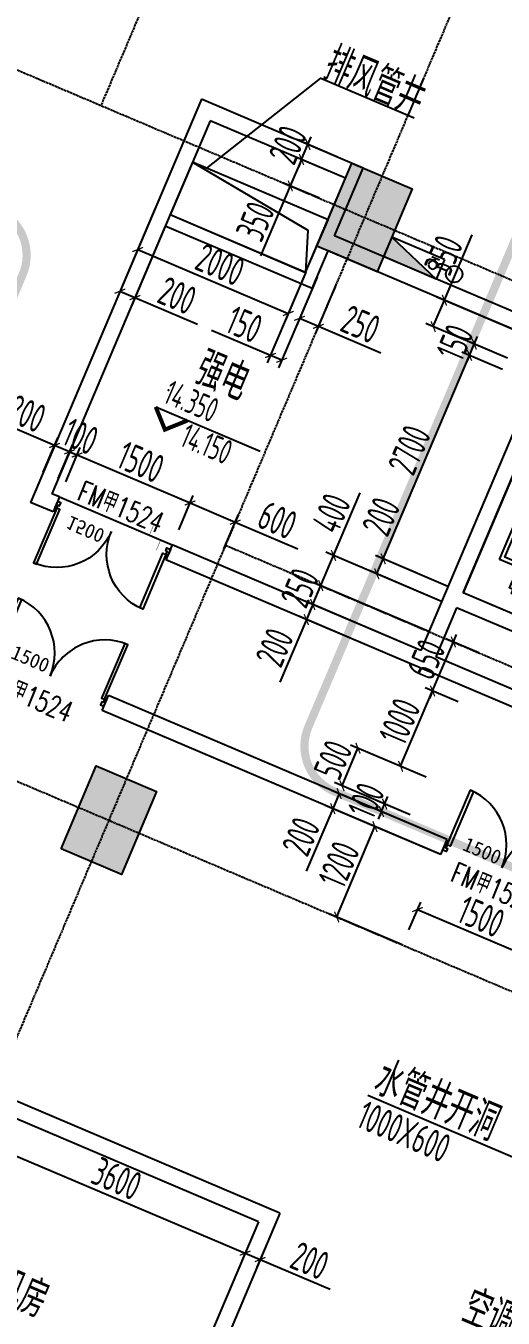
# Model space of a CAD drawing. Extents: x -3523 to 12007717, y -6694179 to 21431.
# Drawn here: x 11970196 to 11976031, y -6443241 to -6427453 of the extents above; entities that cross this region are included whole.
import ezdxf
from ezdxf.enums import TextEntityAlignment as Align
from ezdxf.xclip import XClip

# ---------------------------------------------------------------- set-up
doc = ezdxf.new("R2010")
doc.units = 0
doc.header["$LTSCALE"] = 10
doc.header["$MEASUREMENT"] = 0
doc.header["$XCLIPFRAME"] = 0
for name, pattern in [('A3-RG-axis-100$0$CENTER', [2, 1.25, -0.25, 0.25, -0.25]), ('A3-SYMB-4F-100$0$$AUDIT_BAD_LTYPE2', [0]), ('DASHED2', [0.375, 0.25, -0.125])]:
    doc.linetypes.add(name, pattern=pattern)
for name, color, linetype in [('A-CLOD', 200, 'Continuous'), ('A3-RB-4F-100$0$A-DIMS-100', 1, 'Continuous'), ('A3-RG-axis-100$0$A-GRID', 1, 'A3-RG-axis-100$0$CENTER'), ('A3-RI-4F$0$$0$A-DOOR', 32, 'Continuous'), ('A3-RI-4F$0$A-DOOR', 32, 'Continuous'), ('A3-RI-4F$0$A-EVTR', 3, 'Continuous'), ('A3-RI-4F$0$A-WALL', 7, 'Continuous'), ('A3-RM-4F$0$$AUDIT_BAD_LAYER1', 7, 'Continuous'), ('A3-RM-4F$0$0P-FE-FH-P', 41, 'A3-RM-4F$0$YJdef_FE-FH_LINE_F'), ('A3-RM-4F$0$0P-FE-FH-V', 141, 'Continuous'), ('A3-RM-4F$0$0P-FE-HY', 141, 'Continuous'), ('A3-RM-4F$0$A-EQPM', 55, 'Continuous'), ('A3-RS-1F$0$A-HATH-GRAY', 8, 'Continuous'), ('A3-RS-1F$0$A-WALL', 7, 'Continuous'), ('A3-SYMB-4F-100$0$$AUDIT_BAD_LAYER1', 7, 'Continuous'), ('A3-SYMB-4F-100$0$A-SYMB', 4, 'Continuous'), ('A3-SYMB-4F-100$0$A-SYMB-AREA', 4, 'Continuous'), ('A3-SYMB-4F-100$0$A-SYMB-DOOR', 3, 'Continuous'), ('A3-SYMB-4F-100$0$A-SYMB-DOOR1', 3, 'Continuous'), ('A3-SYMB-4F-100$0$A-SYMB-DOOR2', 3, 'Continuous'), ('A3-SYMB-4F-100$0$A-SYMB-DOOR3', 3, 'Continuous'), ('A3-SYMB-4F-100$0$A-SYMB-NAME', 4, 'Continuous'), ('A3-SYMB-4F-100$0$A-SYMB-NAME-E', 4, 'Continuous')]:
    doc.layers.add(name, color=color, linetype=linetype)
doc.styles.add('A3-RB-4F-100$0$XD2008', font='xd-hzs.shx', dxfattribs={"width": 0.7, "bigfont": 'xd-hztxt.shx'})
doc.styles.add('A3-RI-4F$0$Standard', font='')
doc.styles.add('A3-RM-4F$0$hz1', font='hzs.shx', dxfattribs={"width": 0.75, "bigfont": 'hztxt.shx'})
doc.styles.add('A3-SYMB-4F-100$0$ECADI', font='hzs.shx', dxfattribs={"width": 0.7, "bigfont": 'hztxt.shx'})
doc.styles.add('A3-SYMB-4F-100$0$ECADI-TXT', font='simplex.shx', dxfattribs={"bigfont": 'hztxt.shx'})
doc.styles.add('A3-SYMB-4F-100$0$XD2008', font='hzs.shx', dxfattribs={"width": 0.7, "bigfont": 'hztxt.shx'})
doc.styles.get('A3-RI-4F$0$Standard').set_extended_font_data('SimSun')
doc.linetypes.add('A3-RM-4F$0$YJdef_FE-FH_LINE_F', pattern='A,4,-0.2,["F",A3-RM-4F$0$hz1,S=0.2,R=0,X=-0.1,Y=-0.1],-0.1', length=4.3)
doc.dimstyles.new('A3-RB-4F-100$0$XD100$0', dxfattribs={"dimscale": 100, "dimtxt": 3.5, "dimasz": 1, "dimexe": 1, "dimexo": 2, "dimgap": 0.5, "dimtad": 1, "dimdec": 0, "dimdsep": 46, "dimtxsty": 'A3-RB-4F-100$0$XD2008', "dimblk1": 'A3-RB-4F-100$0$_ARCHTICK', "dimblk2": 'A3-RB-4F-100$0$_ARCHTICK', "dimsah": 1, "dimcen": 2.5, "dimclrt": 4, "dimaunit": 1, "dimadec": 0, "dimazin": 0, "dimtfac": 1, "dimtdec": 0, "dimtix": 1, "dimtmove": 0, "dimatfit": 3, "dimfxl": 0, "dimtolj": 1, "dimtzin": 0, "dimarcsym": 0})

# ---------------------------------------------------------------- blocks, each defined once
blk = doc.blocks.new('A3-RI-4F$0$kt1')
at = {"layer": 'A3-RI-4F$0$A-EVTR', "color": 3}
for p, q in [((1273, 3608), (1338, 3645)), ((1338, 3645), (1522, 3318)), ((1382, 3670), (1469, 3718)), ((2531, 1620), (1382, 3670)), ((-806, 2357), (1310, 3543)), ((1273, 3608), (1310, 3543)), ((1391, 3245), (1522, 3318)), ((270, 438), (-806, 2357)), ((2173, 1849), (2304, 1922)), ((2304, 1922), (2488, 1595)), ((2386, 1624), (270, 438)), ((2386, 1624), (2422, 1559)), ((2488, 1595), (2422, 1559)), ((2618, 1669), (2531, 1620))]:
    blk.add_line(p, q, dxfattribs=at)
for points in [[(-1408, 2306), (1384, 3871), (2704, 1516), (-87, -49)], [(1869, 2596), (1913, 2620), (1522, 3318), (1478, 3294)], [(2000, 2669), (2044, 2694), (1653, 3391), (1609, 3367)], [(2000, 2669), (2044, 2694), (2435, 1996), (2391, 1971)], [(1869, 2596), (1913, 2620), (2304, 1922), (2261, 1898)], [(-29, 614), (-5, 571), (-92, 522), (-116, 565), (-160, 541), (-942, 1937), (-899, 1961), (-923, 2005), (-836, 2053), (-812, 2010), (-768, 2034), (15, 639)]]:
    blk.add_lwpolyline(points, close=True, dxfattribs=at)
blk.add_lwpolyline([(2173, 1849), (2296, 1631), (289, 506), (-737, 2338), (1269, 3463), (1391, 3245)], dxfattribs=at)
blk = doc.blocks.new('A3-RI-4F$0$J-双扇门-1500')
for points in [[(25, 80), (25, 805), (65, 805), (65, 80)], [(1475, 80), (1475, 805), (1435, 805), (1435, 80)], [(0, 80), (25, 80), (25, 40), (45, 40), (45, 0), (0, 0)], [(1500, 80), (1475, 80), (1475, 40), (1455, 40), (1455, 0), (1500, 0)]]:
    blk.add_lwpolyline(points, close=True)
for centre, start, end in [((25, 80), 0, 90), ((1475, 80), 90, 180)]:
    blk.add_arc(centre, 725, start, end)
at = {"layer": 'Defpoints', "style": 'A3-RI-4F$0$Standard'}
blk.add_text('1500', height=175, rotation=360, dxfattribs=at).set_placement((210, 94))
blk = doc.blocks.new('A3-RI-4F$0$$0$J-双扇门-1500')
for points in [[(25, 80), (25, 805), (65, 805), (65, 80)], [(1475, 80), (1475, 805), (1435, 805), (1435, 80)], [(0, 80), (25, 80), (25, 40), (45, 40), (45, 0), (0, 0)], [(1500, 80), (1475, 80), (1475, 40), (1455, 40), (1455, 0), (1500, 0)]]:
    blk.add_lwpolyline(points, close=True)
for centre, start, end in [((25, 80), 0, 90), ((1475, 80), 90, 180)]:
    blk.add_arc(centre, 725, start, end)
at = {"layer": 'Defpoints', "style": 'A3-RI-4F$0$Standard'}
blk.add_text('1500', height=175, rotation=360, dxfattribs=at).set_placement((210, 94))
blk = doc.blocks.new('A3-RI-4F')
at = {"layer": 'A3-RI-4F$0$A-DOOR'}
blk.add_line((11970606, -6433208), (11971986, -6433794), dxfattribs=at)
at = {"layer": 'A3-RI-4F$0$A-DOOR', "const_width": 5}
blk.add_lwpolyline([(11971791, -6433859), (11971844, -6433733), (11971706, -6433675), (11971760, -6433546)], dxfattribs=at)
at = {"layer": 'A3-RI-4F$0$A-WALL'}
for p, q in [((11972342, -6428350), (11970251, -6433275)), ((11974321, -6429190), (11972342, -6428350)), ((11972448, -6428612), (11971959, -6429763)), ((11974105, -6429316), (11972448, -6428612)), ((11973969, -6430018), (11974321, -6429190)), ((11973616, -6430466), (11974105, -6429316)), ((11971901, -6429901), (11970514, -6433169)), ((11973696, -6430663), (11971901, -6429901)), ((11973616, -6430466), (11971959, -6429763)), ((11977559, -6431542), (11973969, -6430018)), ((11973696, -6430663), (11973891, -6430203)), ((11976607, -6431355), (11973891, -6430203)), ((11976607, -6431355), (11975024, -6435083)), ((11976791, -6431433), (11975540, -6434379)), ((11970606, -6433208), (11970514, -6433169)), ((11970606, -6433208), (11970528, -6433392)), ((11970528, -6433392), (11970251, -6433275)), ((11971986, -6433794), (11971908, -6433978)), ((11975024, -6435083), (11971986, -6433794)), ((11977616, -6436401), (11971908, -6433978)), ((11978026, -6435434), (11975540, -6434379)), ((11975462, -6434563), (11975208, -6435161)), ((11977948, -6435618), (11975462, -6434563)), ((11977694, -6436216), (11975208, -6435161)), ((11971127, -6435819), (11971205, -6435635)), ((11975347, -6437393), (11971205, -6435635)), ((11975269, -6437577), (11971127, -6435819)), ((11975269, -6437577), (11975347, -6437393)), ((11973302, -6441957), (11967779, -6439612)), ((11973039, -6442063), (11967700, -6439796)), ((11973039, -6442063), (11971261, -6446251)), ((11973302, -6441957), (11971446, -6446329))]:
    blk.add_line(p, q, dxfattribs=at)
at = {"layer": 'A3-RI-4F$0$$0$A-DOOR', "xscale": -1, "rotation": 156.9999976816667}
blk.add_blockref('A3-RI-4F$0$$0$J-双扇门-1500', (11970582, -6433263), dxfattribs=at)
at = {"layer": 'A3-RI-4F$0$A-DOOR', "rotation": 337.0000000043289}
for p in [(11969770, -6435178), (11975293, -6437522)]:
    blk.add_blockref('A3-RI-4F$0$J-双扇门-1500', p, dxfattribs=at)
at = {"layer": 'A3-RI-4F$0$A-EVTR', "color": 3, "rotation": 37.72285171997667}
blk.add_blockref('A3-RI-4F$0$kt1', (11978065, -6435342), dxfattribs=at)
blk = doc.blocks.new('A3-RG-axis-100')
at = {"layer": 'A3-RG-axis-100$0$A-GRID'}
for p, q in [((11987492, -6389843.2), (11971114.4, -6428426.5)), ((11907163.4, -6401280.8), (11992184.7, -6437370.3)), ((11906717.6, -6409782.5), (11989058.9, -6444734.3)), ((11979102.4, -6418565.4), (11947827.8, -6492243.7)), ((11972636.5, -6433798.2), (11990485, -6441374.5))]:
    blk.add_line(p, q, dxfattribs=at)
blk = doc.blocks.new('A3-SYMB-4F-100$0$ECADI-TAG-ROOM')
at = {"layer": 'A3-SYMB-4F-100$0$A-SYMB-AREA', "style": 'A3-SYMB-4F-100$0$ECADI', "width": 0.7}
blk.add_attdef('340M2', text='', height=2.5, dxfattribs=at).set_placement((7.17, -1.75), align=Align.MIDDLE_LEFT)
at = {"layer": 'A3-SYMB-4F-100$0$A-SYMB-NAME', "style": 'A3-SYMB-4F-100$0$ECADI', "width": 0.7}
blk.add_attdef('CHINESENAME', (-5.13, 0.09), '', height=4.5, dxfattribs=at)
at = {"layer": 'A3-SYMB-4F-100$0$A-SYMB-NAME-E', "style": 'A3-SYMB-4F-100$0$ECADI', "width": 0.7}
for tag, p in [('ENGLISHHIGH', (-5.13, 8.04)), ('ENGLISHLOW', (-5.13, 4.84))]:
    blk.add_attdef(tag, p, '', height=2.5, dxfattribs=at)
blk = doc.blocks.new('A3-SYMB-4F-100$0$ECADI-TAG-DOOR')
at = {"layer": 'A3-SYMB-4F-100$0$A-SYMB-DOOR', "style": 'A3-SYMB-4F-100$0$ECADI-TXT', "width": 0.7}
for tag, p in [('门窗主编号1', (-6.41, 7.26)), ('门窗主编号2', (2.08, 7.26))]:
    blk.add_attdef(tag, p, '', height=2.5, dxfattribs=at)
at = {"layer": 'A3-SYMB-4F-100$0$A-SYMB-DOOR', "style": 'A3-SYMB-4F-100$0$ECADI-TXT', "width": 0.7, "flags": 1}
for tag, p in [('洞口尺寸(宽X高)', (-6.42, 1.62)), ('备注', (-6.39, -1.21))]:
    blk.add_attdef(tag, p, '', height=2.5, dxfattribs=at)
at = {"layer": 'A3-SYMB-4F-100$0$A-SYMB-DOOR1', "style": 'A3-SYMB-4F-100$0$ECADI-TXT', "width": 0.7}
blk.add_attdef('门窗辅编号1', (-6.41, 4.41), '', height=2.5, dxfattribs=at)
at = {"layer": 'A3-SYMB-4F-100$0$A-SYMB-DOOR2', "style": 'A3-SYMB-4F-100$0$ECADI-TXT', "width": 0.7}
blk.add_attdef('门窗辅编号2', (-2.86, 4.41), '', height=2.5, dxfattribs=at)
at = {"layer": 'A3-SYMB-4F-100$0$A-SYMB-DOOR3', "style": 'A3-SYMB-4F-100$0$ECADI-TXT', "width": 0.7}
blk.add_attdef('门窗辅编号3', (2.32, 4.41), '', height=2.5, dxfattribs=at)
blk = doc.blocks.new('A3-SYMB-4F-100$0$ECADI-TAG-HGHT（国标）')
at = {"color": 1, "const_width": 0.5}
blk.add_lwpolyline([(-2.12, 2.12), (0, 0), (2.12, 2.12)], dxfattribs=at)
at = {"color": 1}
blk.add_point((-1.48, 4.6), dxfattribs=at)
at = {"layer": 'A3-SYMB-4F-100$0$$AUDIT_BAD_LAYER1', "color": 1, "linetype": 'A3-SYMB-4F-100$0$$AUDIT_BAD_LTYPE2'}
blk.add_line((-2.12, 2.12), (11.77, 2.12), dxfattribs=at)
at = {"style": 'A3-SYMB-4F-100$0$XD2008', "width": 0.7}
blk.add_attdef('FL', text='', height=3, dxfattribs=at).set_placement((-2.69, 2.97), align=Align.RIGHT)
for tag, p in [('F.F.L.', (2.28, 2.97)), ('T.O.S.', (2.28, -1.1))]:
    blk.add_attdef(tag, p, '', height=3, dxfattribs=at)
blk = doc.blocks.new('A3-SYMB-4F-100')
at = {"layer": 'A3-SYMB-4F-100$0$A-SYMB'}
for points in [[(11972407, -6429193), (11973801, -6428094), (11974941, -6428577)], [(11974376, -6440518), (11976280, -6441327), (11977658, -6440991)]]:
    blk.add_lwpolyline(points, dxfattribs=at)
ref = blk.add_blockref('A3-SYMB-4F-100$0$ECADI-TAG-ROOM', (11974529, -6428360), dxfattribs=dict(at, xscale=99.99999999989049, yscale=100.0000000001164, rotation=337))
ref.add_attrib('CHINESENAME', '排风管井', (11973801, -6428094), dxfattribs={"height": 450, "rotation": 337, "style": 'A3-SYMB-4F-100$0$ECADI', "width": 0.7})
ref = blk.add_blockref('A3-SYMB-4F-100$0$ECADI-TAG-ROOM', (11972696, -6432017), dxfattribs=dict(at, xscale=99.99999999989046, yscale=100.0000000001164, rotation=337))
ref.add_attrib('CHINESENAME', '强电 ', (11972228, -6431808), dxfattribs={"height": 450, "rotation": 337, "style": 'A3-SYMB-4F-100$0$ECADI', "width": 0.7})
ref = blk.add_blockref('A3-SYMB-4F-100$0$ECADI-TAG-HGHT（国标）', (11971896, -6432386), dxfattribs=dict(at, xscale=100, yscale=100, rotation=337))
ref.add_attrib('F.F.L.', '14.350', (11971861, -6432049), dxfattribs={"layer": '0', "height": 300, "rotation": 337, "style": 'A3-SYMB-4F-100$0$XD2008', "width": 0.7})
ref.add_attrib('T.O.S.', '14.150', (11972063, -6432577), dxfattribs={"layer": '0', "height": 300, "rotation": 337, "style": 'A3-SYMB-4F-100$0$XD2008', "width": 0.7})
ref = blk.add_blockref('A3-SYMB-4F-100$0$ECADI-TAG-ROOM', (11974883, -6440690), dxfattribs=dict(at, xscale=99.99999999989046, yscale=100.0000000001165, rotation=337))
ref.add_attrib('CHINESENAME', '水管井开洞', (11974415, -6440481), dxfattribs={"height": 450, "rotation": 337, "style": 'A3-SYMB-4F-100$0$ECADI', "width": 0.7})
ref = blk.add_blockref('A3-SYMB-4F-100$0$ECADI-TAG-ROOM', (11974685, -6441104), dxfattribs=dict(at, xscale=99.99999999989046, yscale=100.0000000001165, rotation=337))
ref.add_attrib('CHINESENAME', '1000X600', (11974217, -6440896), dxfattribs={"height": 350, "rotation": 337, "style": 'A3-SYMB-4F-100$0$ECADI', "width": 0.7})
ref = blk.add_blockref('A3-SYMB-4F-100$0$ECADI-TAG-ROOM', (11969659, -6442979), dxfattribs=dict(at, xscale=99.99999999989046, yscale=100.0000000001164, rotation=337))
ref.add_attrib('CHINESENAME', '电话机房', (11969191, -6442771), dxfattribs={"height": 450, "rotation": 337, "style": 'A3-SYMB-4F-100$0$ECADI', "width": 0.7})
ref = blk.add_blockref('A3-SYMB-4F-100$0$ECADI-TAG-ROOM', (11975959, -6443484), dxfattribs=dict(at, xscale=99.99999999989046, yscale=100.0000000001164, rotation=337))
ref.add_attrib('CHINESENAME', '空调机房', (11975490, -6443276), dxfattribs={"height": 450, "rotation": 337, "style": 'A3-SYMB-4F-100$0$ECADI', "width": 0.7})
at = {"layer": 'A3-SYMB-4F-100$0$A-SYMB-DOOR'}
ref = blk.add_blockref('A3-SYMB-4F-100$0$ECADI-TAG-DOOR', (11971749, -6434414), dxfattribs=dict(at, xscale=99.99999999997296, yscale=100, zscale=100, rotation=337.5444874613591))
ref.add_attrib('门窗主编号1', 'FM甲1524', dxfattribs={"height": 250, "rotation": 337.5445, "style": 'A3-SYMB-4F-100$0$ECADI-TXT', "width": 0.7}).set_placement((11971815, -6433653), align=Align.RIGHT)
ref = blk.add_blockref('A3-SYMB-4F-100$0$ECADI-TAG-DOOR', (11970637, -6436728), dxfattribs=dict(at, xscale=99.99999999997296, yscale=100, zscale=100, rotation=337.5444874613591))
ref.add_attrib('门窗主编号1', 'FM甲1524', dxfattribs={"height": 250, "rotation": 337.5445, "style": 'A3-SYMB-4F-100$0$ECADI-TXT', "width": 0.7}).set_placement((11970702, -6435967), align=Align.RIGHT)
ref = blk.add_blockref('A3-SYMB-4F-100$0$ECADI-TAG-DOOR', (11976312, -6439073), dxfattribs=dict(at, xscale=99.99999999997296, yscale=100, zscale=100, rotation=337.5444874613591))
ref.add_attrib('门窗主编号1', 'FM甲1524', dxfattribs={"height": 250, "rotation": 337.5445, "style": 'A3-SYMB-4F-100$0$ECADI-TXT', "width": 0.7}).set_placement((11976377, -6438312), align=Align.RIGHT)
blk = doc.blocks.new('*U3226')
at = {"layer": 'A3-RM-4F$0$$AUDIT_BAD_LAYER1', "extrusion": (0, 0, -1)}
blk.add_hatch(color=256, dxfattribs=at).paths.add_polyline_path([(-260, 700), (0, 0), (0, 700)])
for p, q in [((260, 700), (0, 700)), ((0, 0), (0, 700)), ((260, 700), (0, 0)), ((260, 0), (260, 700)), ((260, 0), (0, 0)), ((231, 106, 0), (191, 106, 0)), ((231, 156, 0), (231, 56, 0))]:
    blk.add_line(p, q, dxfattribs=at)
blk.add_circle((-141, 106, 0), 50, dxfattribs=at)
blk = doc.blocks.new('A3-RM-4F')
at = {"layer": 'A3-RM-4F$0$0P-FE-FH-P'}
blk.add_line((11975340, -6430447, 0), (11975215, -6430395, 0), dxfattribs=at)
at = {"layer": 'A3-RM-4F$0$0P-FE-FH-V'}
blk.add_circle((11975432, -6430487, 0), 100, dxfattribs=at)
at = {"layer": 'A3-RM-4F$0$A-EQPM'}
blk.add_lwpolyline([(11972233, -6429118), (11971961, -6429760), (11973616, -6430466), (11973890, -6429822)], close=True, dxfattribs=at)
blk.add_lwpolyline([(11972233, -6429118), (11973642, -6429949), (11973616, -6430466)], dxfattribs=at)
at = {"layer": 'A3-RM-4F$0$0P-FE-HY', "rotation": 67.00000000138927}
blk.add_blockref('*U3226', (11975212, -6430546), dxfattribs=at)
blk = doc.blocks.new('A3-RB-4F-100$0$_ARCHTICK')
at = {"color": 0, "linetype": 'ByBlock', "const_width": 0.15}
blk.add_lwpolyline([(-0.5, -0.5), (0.5, 0.5)], dxfattribs=at)
blk = doc.blocks.new('*D2939')
at = {"layer": 'A3-RB-4F-100$0$A-DIMS-100', "color": 0, "lineweight": -2}
for p, q in [((11973566, -6429087), (11973429, -6429409)), ((11973921, -6429237), (11973474, -6429048)), ((11973429, -6429409), (11973065, -6430265)), ((11973784, -6429560), (11973337, -6429370))]:
    blk.add_line(p, q, dxfattribs=at)
at = {"layer": 'Defpoints', "color": 0}
for p in [(11973566, -6429087), (11974105, -6429316), (11973968, -6429638)]:
    blk.add_point(p, dxfattribs=at)
at = {"layer": 'A3-RB-4F-100$0$A-DIMS-100', "color": 0, "lineweight": -2, "xscale": 100, "yscale": 100, "zscale": 100}
for p, rotation in [((11973566, -6429087), 66.99999999926023), ((11973429, -6429409), 246.9999999992602)]:
    blk.add_blockref('A3-RB-4F-100$0$_ARCHTICK', p, dxfattribs=dict(at, rotation=rotation))
at = {"layer": 'A3-RB-4F-100$0$A-DIMS-100', "color": 4, "insert": (11973001, -6429841), "char_height": 350, "attachment_point": 5, "rotation": 67, "style": 'A3-RB-4F-100$0$XD2008'}
blk.add_mtext('\\A1;350', dxfattribs=at)
blk = doc.blocks.new('*D2940')
at = {"layer": 'A3-RB-4F-100$0$A-DIMS-100', "color": 0, "lineweight": -2}
for p, q in [((11973644, -6428903), (11973683, -6428811)), ((11973999, -6429053), (11973552, -6428864)), ((11973566, -6429087), (11973644, -6428903)), ((11973921, -6429237), (11973474, -6429048)), ((11973566, -6429087), (11973527, -6429179))]:
    blk.add_line(p, q, dxfattribs=at)
at = {"layer": 'Defpoints', "color": 0}
for p in [(11973644, -6428903), (11974183, -6429131), (11974105, -6429316)]:
    blk.add_point(p, dxfattribs=at)
at = {"layer": 'A3-RB-4F-100$0$A-DIMS-100', "color": 0, "lineweight": -2, "xscale": 100, "yscale": 100, "zscale": 100}
for p, rotation in [((11973644, -6428903), 246.999999999392), ((11973566, -6429087), 66.99999999939202)]:
    blk.add_blockref('A3-RB-4F-100$0$_ARCHTICK', p, dxfattribs=dict(at, rotation=rotation))
at = {"layer": 'A3-RB-4F-100$0$A-DIMS-100', "color": 4, "insert": (11973398, -6428907), "char_height": 350, "attachment_point": 5, "rotation": 67, "style": 'A3-RB-4F-100$0$XD2008'}
blk.add_mtext('\\A1;200', dxfattribs=at)
blk = doc.blocks.new('*D2942')
at = {"layer": 'A3-RB-4F-100$0$A-DIMS-100', "color": 0, "lineweight": -2}
for p, q in [((11974564, -6433964), (11974888, -6433200)), ((11975356, -6434301), (11974472, -6433925)), ((11974486, -6434149), (11974564, -6433964)), ((11975278, -6434485), (11974393, -6434109))]:
    blk.add_line(p, q, dxfattribs=at)
at = {"layer": 'Defpoints', "color": 0}
for p in [(11974564, -6433964), (11975540, -6434379), (11975462, -6434563)]:
    blk.add_point(p, dxfattribs=at)
at = {"layer": 'A3-RB-4F-100$0$A-DIMS-100', "color": 0, "lineweight": -2, "xscale": 100, "yscale": 100, "zscale": 100}
for p, rotation in [((11974564, -6433964), 66.99962090775485), ((11974486, -6434149), 246.9996209077549)]:
    blk.add_blockref('A3-RB-4F-100$0$_ARCHTICK', p, dxfattribs=dict(at, rotation=rotation))
at = {"layer": 'A3-RB-4F-100$0$A-DIMS-100', "color": 4, "insert": (11974538, -6433448), "char_height": 350, "attachment_point": 5, "rotation": 66.9996, "style": 'A3-RB-4F-100$0$XD2008'}
blk.add_mtext('\\A1;200', dxfattribs=at)
blk = doc.blocks.new('*D2944')
at = {"layer": 'A3-RB-4F-100$0$A-DIMS-100', "color": 0, "lineweight": -2}
for p, q in [((11973957, -6433924), (11974281, -6433160)), ((11973801, -6434292), (11973957, -6433924)), ((11975278, -6434485), (11973865, -6433885)), ((11975122, -6434853), (11973708, -6434253))]:
    blk.add_line(p, q, dxfattribs=at)
at = {"layer": 'Defpoints', "color": 0}
for p in [(11973957, -6433924), (11975462, -6434563), (11975306, -6434931)]:
    blk.add_point(p, dxfattribs=at)
at = {"layer": 'A3-RB-4F-100$0$A-DIMS-100', "color": 0, "lineweight": -2, "xscale": 100, "yscale": 100, "zscale": 100}
for p, rotation in [((11973957, -6433924), 67.0000000000911), ((11973801, -6434292), 247.0000000000911)]:
    blk.add_blockref('A3-RB-4F-100$0$_ARCHTICK', p, dxfattribs=dict(at, rotation=rotation))
at = {"layer": 'A3-RB-4F-100$0$A-DIMS-100', "color": 4, "insert": (11973931, -6433408), "char_height": 350, "attachment_point": 5, "rotation": 67, "style": 'A3-RB-4F-100$0$XD2008'}
blk.add_mtext('\\A1;400', dxfattribs=at)
blk = doc.blocks.new('*D2945')
at = {"layer": 'A3-RB-4F-100$0$A-DIMS-100', "color": 0, "lineweight": -2}
for p, q in [((11973703, -6434522), (11973801, -6434292)), ((11975122, -6434853), (11973708, -6434253)), ((11973801, -6434292), (11973840, -6434200)), ((11975024, -6435083), (11973611, -6434483)), ((11973703, -6434522), (11973664, -6434614))]:
    blk.add_line(p, q, dxfattribs=at)
at = {"layer": 'Defpoints', "color": 0}
for p in [(11973801, -6434292), (11975306, -6434931), (11975208, -6435161)]:
    blk.add_point(p, dxfattribs=at)
at = {"layer": 'A3-RB-4F-100$0$A-DIMS-100', "color": 0, "lineweight": -2, "xscale": 100, "yscale": 100, "zscale": 100}
for p, rotation in [((11973801, -6434292), 247.0000000000989), ((11973703, -6434522), 67.00000000009896)]:
    blk.add_blockref('A3-RB-4F-100$0$_ARCHTICK', p, dxfattribs=dict(at, rotation=rotation))
at = {"layer": 'A3-RB-4F-100$0$A-DIMS-100', "color": 4, "insert": (11973545, -6434319), "char_height": 350, "attachment_point": 5, "rotation": 67, "style": 'A3-RB-4F-100$0$XD2008'}
blk.add_mtext('\\A1;250', dxfattribs=at)
blk = doc.blocks.new('*D2946')
at = {"layer": 'A3-RB-4F-100$0$A-DIMS-100', "color": 0, "lineweight": -2}
for p, q in [((11975024, -6435083), (11973611, -6434483)), ((11973703, -6434522), (11973625, -6434707)), ((11973625, -6434707), (11973300, -6435471)), ((11974946, -6435267), (11973533, -6434667))]:
    blk.add_line(p, q, dxfattribs=at)
at = {"layer": 'Defpoints', "color": 0}
for p in [(11973703, -6434522), (11975208, -6435161), (11975130, -6435346)]:
    blk.add_point(p, dxfattribs=at)
at = {"layer": 'A3-RB-4F-100$0$A-DIMS-100', "color": 0, "lineweight": -2, "xscale": 100, "yscale": 100, "zscale": 100}
for p, rotation in [((11973703, -6434522), 67.0000000002024), ((11973625, -6434707), 247.0000000002024)]:
    blk.add_blockref('A3-RB-4F-100$0$_ARCHTICK', p, dxfattribs=dict(at, rotation=rotation))
at = {"layer": 'A3-RB-4F-100$0$A-DIMS-100', "color": 4, "insert": (11973236, -6435047), "char_height": 350, "attachment_point": 5, "rotation": 67, "style": 'A3-RB-4F-100$0$XD2008'}
blk.add_mtext('\\A1;200', dxfattribs=at)
blk = doc.blocks.new('*D2947')
at = {"layer": 'A3-RB-4F-100$0$A-DIMS-100', "color": 0, "lineweight": -2}
for p, q in [((11971777, -6429681), (11971307, -6430787)), ((11971961, -6429760), (11971491, -6430865)), ((11971346, -6430695), (11971530, -6430773)), ((11971530, -6430773), (11972294, -6431098))]:
    blk.add_line(p, q, dxfattribs=at)
at = {"layer": 'Defpoints', "color": 0}
for p in [(11971855, -6429497), (11972039, -6429575), (11971530, -6430773)]:
    blk.add_point(p, dxfattribs=at)
at = {"layer": 'A3-RB-4F-100$0$A-DIMS-100', "color": 0, "lineweight": -2, "xscale": 100, "yscale": 100, "zscale": 100}
for p, rotation in [((11971346, -6430695), 156.9999976349195), ((11971530, -6430773), 336.9999976349195)]:
    blk.add_blockref('A3-RB-4F-100$0$_ARCHTICK', p, dxfattribs=dict(at, rotation=rotation))
at = {"layer": 'A3-RB-4F-100$0$A-DIMS-100', "color": 4, "insert": (11972046, -6430748), "char_height": 350, "attachment_point": 5, "rotation": 337, "style": 'A3-RB-4F-100$0$XD2008'}
blk.add_mtext('\\A1;200', dxfattribs=at)
blk = doc.blocks.new('*D2948')
at = {"layer": 'A3-RB-4F-100$0$A-DIMS-100', "color": 0, "lineweight": -2}
for p, q in [((11972065, -6433610), (11972243, -6433190)), ((11972204, -6433282), (11972756, -6433517)), ((11972617, -6433844), (11972795, -6433425)), ((11972756, -6433517), (11973520, -6433841))]:
    blk.add_line(p, q, dxfattribs=at)
at = {"layer": 'Defpoints', "color": 0}
for p in [(11972756, -6433517), (11971986, -6433794), (11972539, -6434028)]:
    blk.add_point(p, dxfattribs=at)
at = {"layer": 'A3-RB-4F-100$0$A-DIMS-100', "color": 0, "lineweight": -2, "xscale": 100, "yscale": 100, "zscale": 100}
for p, rotation in [((11972204, -6433282), 156.9992045942584), ((11972756, -6433517), 336.9992045942583)]:
    blk.add_blockref('A3-RB-4F-100$0$_ARCHTICK', p, dxfattribs=dict(at, rotation=rotation))
at = {"layer": 'A3-RB-4F-100$0$A-DIMS-100', "color": 4, "insert": (11973272, -6433491), "char_height": 350, "attachment_point": 5, "rotation": 336.9992, "style": 'A3-RB-4F-100$0$XD2008'}
blk.add_mtext('\\A1;600', dxfattribs=at)
blk = doc.blocks.new('*D2949')
at = {"layer": 'A3-RB-4F-100$0$A-DIMS-100', "color": 0, "lineweight": -2}
for p, q in [((11970684, -6433024), (11970862, -6432604)), ((11970823, -6432696), (11972204, -6433282)), ((11972065, -6433610), (11972243, -6433190))]:
    blk.add_line(p, q, dxfattribs=at)
at = {"layer": 'Defpoints', "color": 0}
for p in [(11970606, -6433208), (11972204, -6433282), (11971986, -6433794)]:
    blk.add_point(p, dxfattribs=at)
at = {"layer": 'A3-RB-4F-100$0$A-DIMS-100', "color": 0, "lineweight": -2, "xscale": 100, "yscale": 100, "zscale": 100}
for p, rotation in [((11970823, -6432696), 156.9989905460466), ((11972204, -6433282), 336.9989905460466)]:
    blk.add_blockref('A3-RB-4F-100$0$_ARCHTICK', p, dxfattribs=dict(at, rotation=rotation))
at = {"layer": 'A3-RB-4F-100$0$A-DIMS-100', "color": 4, "insert": (11971601, -6432782), "char_height": 350, "attachment_point": 5, "rotation": 336.999, "style": 'A3-RB-4F-100$0$XD2008'}
blk.add_mtext('\\A1;1500', dxfattribs=at)
blk = doc.blocks.new('*D2950')
at = {"layer": 'A3-RB-4F-100$0$A-DIMS-100', "color": 0, "lineweight": -2}
for p, q in [((11970592, -6432985), (11970770, -6432565)), ((11970684, -6433024), (11970862, -6432604)), ((11970731, -6432657), (11970823, -6432696))]:
    blk.add_line(p, q, dxfattribs=at)
at = {"layer": 'Defpoints', "color": 0}
for p in [(11970823, -6432696), (11970514, -6433169), (11970606, -6433208)]:
    blk.add_point(p, dxfattribs=at)
at = {"layer": 'A3-RB-4F-100$0$A-DIMS-100', "color": 0, "lineweight": -2, "xscale": 100, "yscale": 100, "zscale": 100}
for p, rotation in [((11970731, -6432657), 156.9989905459336), ((11970823, -6432696), 336.9989905459336)]:
    blk.add_blockref('A3-RB-4F-100$0$_ARCHTICK', p, dxfattribs=dict(at, rotation=rotation))
at = {"layer": 'A3-RB-4F-100$0$A-DIMS-100', "color": 4, "insert": (11970865, -6432469), "char_height": 350, "attachment_point": 5, "rotation": 336.999, "style": 'A3-RB-4F-100$0$XD2008'}
blk.add_mtext('\\A1;100', dxfattribs=at)
blk = doc.blocks.new('*D2951')
at = {"layer": 'A3-RB-4F-100$0$A-DIMS-100', "color": 0, "lineweight": -2}
for p, q in [((11970547, -6432579), (11969783, -6432255)), ((11970408, -6432906), (11970586, -6432487)), ((11970731, -6432657), (11970547, -6432579)), ((11970592, -6432985), (11970770, -6432565))]:
    blk.add_line(p, q, dxfattribs=at)
at = {"layer": 'Defpoints', "color": 0}
for p in [(11970731, -6432657), (11970330, -6433091), (11970514, -6433169)]:
    blk.add_point(p, dxfattribs=at)
at = {"layer": 'A3-RB-4F-100$0$A-DIMS-100', "color": 0, "lineweight": -2, "xscale": 100, "yscale": 100, "zscale": 100}
for p, rotation in [((11970547, -6432579), 156.9989905460444), ((11970731, -6432657), 336.9989905460444)]:
    blk.add_blockref('A3-RB-4F-100$0$_ARCHTICK', p, dxfattribs=dict(at, rotation=rotation))
at = {"layer": 'A3-RB-4F-100$0$A-DIMS-100', "color": 4, "insert": (11970207, -6432190), "char_height": 350, "attachment_point": 5, "rotation": 336.999, "style": 'A3-RB-4F-100$0$XD2008'}
blk.add_mtext('\\A1;200', dxfattribs=at)
blk = doc.blocks.new('*D2952')
at = {"layer": 'A3-RB-4F-100$0$A-DIMS-100', "color": 0, "lineweight": -2}
for p, q in [((11974856, -6437184), (11974451, -6437013)), ((11974895, -6437092), (11974490, -6436920)), ((11974543, -6437052), (11974582, -6436960)), ((11974582, -6436960), (11974621, -6436868)), ((11974543, -6437052), (11974504, -6437144))]:
    blk.add_line(p, q, dxfattribs=at)
at = {"layer": 'Defpoints', "color": 0}
for p in [(11974582, -6436960), (11975079, -6437171), (11975040, -6437263)]:
    blk.add_point(p, dxfattribs=at)
at = {"layer": 'A3-RB-4F-100$0$A-DIMS-100', "color": 0, "lineweight": -2, "xscale": 100, "yscale": 100, "zscale": 100}
for p, rotation in [((11974543, -6437052), 66.99999999990544), ((11974582, -6436960), 246.9999999999054)]:
    blk.add_blockref('A3-RB-4F-100$0$_ARCHTICK', p, dxfattribs=dict(at, rotation=rotation))
at = {"layer": 'A3-RB-4F-100$0$A-DIMS-100', "color": 4, "insert": (11974355, -6436918), "char_height": 350, "attachment_point": 5, "rotation": 67, "style": 'A3-RB-4F-100$0$XD2008'}
blk.add_mtext('\\A1;100', dxfattribs=at)
blk = doc.blocks.new('*D2953')
at = {"layer": 'A3-RB-4F-100$0$A-DIMS-100', "color": 0, "lineweight": -2}
for p, q in [((11974777, -6436499), (11975168, -6435579)), ((11975481, -6435712), (11975076, -6435540)), ((11975090, -6436632), (11974685, -6436460))]:
    blk.add_line(p, q, dxfattribs=at)
at = {"layer": 'Defpoints', "color": 0}
for p in [(11975168, -6435579), (11975665, -6435790), (11975274, -6436710)]:
    blk.add_point(p, dxfattribs=at)
at = {"layer": 'A3-RB-4F-100$0$A-DIMS-100', "color": 0, "lineweight": -2, "xscale": 100, "yscale": 100, "zscale": 100}
for p, rotation in [((11975168, -6435579), 66.9999999999054), ((11974777, -6436499), 246.9999999999054)]:
    blk.add_blockref('A3-RB-4F-100$0$_ARCHTICK', p, dxfattribs=dict(at, rotation=rotation))
at = {"layer": 'A3-RB-4F-100$0$A-DIMS-100', "color": 4, "insert": (11974765, -6435951), "char_height": 350, "attachment_point": 5, "rotation": 67, "style": 'A3-RB-4F-100$0$XD2008'}
blk.add_mtext('\\A1;1000', dxfattribs=at)
blk = doc.blocks.new('*D2954')
at = {"layer": 'A3-RB-4F-100$0$A-DIMS-100', "color": 0, "lineweight": -2}
for p, q in [((11975735, -6435113), (11975330, -6434941)), ((11975422, -6434980), (11975461, -6434888)), ((11975168, -6435579), (11975422, -6434980)), ((11975481, -6435712), (11975076, -6435540)), ((11975168, -6435579), (11975129, -6435671))]:
    blk.add_line(p, q, dxfattribs=at)
at = {"layer": 'Defpoints', "color": 0}
for p in [(11975422, -6434980), (11975919, -6435191), (11975665, -6435790)]:
    blk.add_point(p, dxfattribs=at)
at = {"layer": 'A3-RB-4F-100$0$A-DIMS-100', "color": 0, "lineweight": -2, "xscale": 100, "yscale": 100, "zscale": 100}
for p, rotation in [((11975422, -6434980), 246.9999999999054), ((11975168, -6435579), 66.99999999990544)]:
    blk.add_blockref('A3-RB-4F-100$0$_ARCHTICK', p, dxfattribs=dict(at, rotation=rotation))
at = {"layer": 'A3-RB-4F-100$0$A-DIMS-100', "color": 4, "insert": (11975088, -6435192), "char_height": 350, "attachment_point": 5, "rotation": 67, "style": 'A3-RB-4F-100$0$XD2008'}
blk.add_mtext('\\A1;650', dxfattribs=at)
blk = doc.blocks.new('*D2955')
at = {"layer": 'A3-RB-4F-100$0$A-DIMS-100', "color": 0, "lineweight": -2}
for p, q in [((11975335, -6437388), (11973934, -6436793)), ((11974026, -6436832), (11973948, -6437017)), ((11973948, -6437017), (11973624, -6437781)), ((11975257, -6437572), (11973856, -6436978))]:
    blk.add_line(p, q, dxfattribs=at)
at = {"layer": 'Defpoints', "color": 0}
for p in [(11974026, -6436832), (11975519, -6437466), (11975441, -6437650)]:
    blk.add_point(p, dxfattribs=at)
at = {"layer": 'A3-RB-4F-100$0$A-DIMS-100', "color": 0, "lineweight": -2, "xscale": 100, "yscale": 100, "zscale": 100}
for p, rotation in [((11974026, -6436832), 67.00000000004927), ((11973948, -6437017), 247.0000000000493)]:
    blk.add_blockref('A3-RB-4F-100$0$_ARCHTICK', p, dxfattribs=dict(at, rotation=rotation))
at = {"layer": 'A3-RB-4F-100$0$A-DIMS-100', "color": 4, "insert": (11973559, -6437357), "char_height": 350, "attachment_point": 5, "rotation": 67, "style": 'A3-RB-4F-100$0$XD2008'}
blk.add_mtext('\\A1;200', dxfattribs=at)
blk = doc.blocks.new('*D2956')
at = {"layer": 'A3-RB-4F-100$0$A-DIMS-100', "color": 0, "lineweight": -2}
for p, q in [((11973996, -6438340), (11974464, -6437236)), ((11975257, -6437572), (11974372, -6437197)), ((11974788, -6438677), (11973904, -6438301))]:
    blk.add_line(p, q, dxfattribs=at)
at = {"layer": 'Defpoints', "color": 0}
for p in [(11974464, -6437236), (11975441, -6437650), (11974972, -6438755)]:
    blk.add_point(p, dxfattribs=at)
at = {"layer": 'A3-RB-4F-100$0$A-DIMS-100', "color": 0, "lineweight": -2, "xscale": 100, "yscale": 100, "zscale": 100}
for p, rotation in [((11974464, -6437236), 67.00000000007759), ((11973996, -6438340), 247.0000000000776)]:
    blk.add_blockref('A3-RB-4F-100$0$_ARCHTICK', p, dxfattribs=dict(at, rotation=rotation))
at = {"layer": 'A3-RB-4F-100$0$A-DIMS-100', "color": 4, "insert": (11974023, -6437700), "char_height": 350, "attachment_point": 5, "rotation": 67, "style": 'A3-RB-4F-100$0$XD2008'}
blk.add_mtext('\\A1;1200', dxfattribs=at)
blk = doc.blocks.new('*D3021')
at = {"layer": 'A3-RB-4F-100$0$A-DIMS-100', "color": 0, "lineweight": -2}
for p, q in [((11971777, -6429681), (11971524, -6430278)), ((11971563, -6430186), (11973404, -6430967)), ((11973618, -6430463), (11973365, -6431059))]:
    blk.add_line(p, q, dxfattribs=at)
at = {"layer": 'Defpoints', "color": 0}
for p in [(11971855, -6429497), (11973696, -6430279), (11973404, -6430967)]:
    blk.add_point(p, dxfattribs=at)
at = {"layer": 'A3-RB-4F-100$0$A-DIMS-100', "color": 0, "lineweight": -2, "xscale": 100, "yscale": 100, "zscale": 100}
for p, rotation in [((11971563, -6430186), 157.0000291037461), ((11973404, -6430967), 337.000029103746)]:
    blk.add_blockref('A3-RB-4F-100$0$_ARCHTICK', p, dxfattribs=dict(at, rotation=rotation))
at = {"layer": 'A3-RB-4F-100$0$A-DIMS-100', "color": 4, "insert": (11972571, -6430369), "char_height": 350, "attachment_point": 5, "rotation": 337, "style": 'A3-RB-4F-100$0$XD2008'}
blk.add_mtext('\\A1;2000', dxfattribs=at)
blk = doc.blocks.new('*D3022')
at = {"layer": 'A3-RB-4F-100$0$A-DIMS-100', "color": 0, "lineweight": -2}
for p, q in [((11973618, -6430463), (11973147, -6431572)), ((11973756, -6430522), (11973285, -6431630)), ((11973186, -6431480), (11972465, -6431174)), ((11973324, -6431538), (11973186, -6431480))]:
    blk.add_line(p, q, dxfattribs=at)
at = {"layer": 'Defpoints', "color": 0}
for p in [(11973696, -6430279), (11973834, -6430337), (11973324, -6431538)]:
    blk.add_point(p, dxfattribs=at)
at = {"layer": 'A3-RB-4F-100$0$A-DIMS-100', "color": 0, "lineweight": -2, "xscale": 100, "yscale": 100, "zscale": 100}
for p, rotation in [((11973186, -6431480), 156.9998405746588), ((11973324, -6431538), 336.9998405746588)]:
    blk.add_blockref('A3-RB-4F-100$0$_ARCHTICK', p, dxfattribs=dict(at, rotation=rotation))
at = {"layer": 'A3-RB-4F-100$0$A-DIMS-100', "color": 4, "insert": (11972867, -6431100), "char_height": 350, "attachment_point": 5, "rotation": 336.9998, "style": 'A3-RB-4F-100$0$XD2008'}
blk.add_mtext('\\A1;150', dxfattribs=at)
blk = doc.blocks.new('*D3023')
at = {"layer": 'A3-RB-4F-100$0$A-DIMS-100', "color": 0, "lineweight": -2}
for p, q in [((11973756, -6430522), (11973503, -6431118)), ((11973986, -6430619), (11973733, -6431216)), ((11973542, -6431026), (11973772, -6431124)), ((11973772, -6431124), (11974536, -6431448))]:
    blk.add_line(p, q, dxfattribs=at)
at = {"layer": 'Defpoints', "color": 0}
for p in [(11973834, -6430337), (11974064, -6430435), (11973772, -6431124)]:
    blk.add_point(p, dxfattribs=at)
at = {"layer": 'A3-RB-4F-100$0$A-DIMS-100', "color": 0, "lineweight": -2, "xscale": 100, "yscale": 100, "zscale": 100}
for p, rotation in [((11973542, -6431026), 156.9998405746451), ((11973772, -6431124), 336.9998405746451)]:
    blk.add_blockref('A3-RB-4F-100$0$_ARCHTICK', p, dxfattribs=dict(at, rotation=rotation))
at = {"layer": 'A3-RB-4F-100$0$A-DIMS-100', "color": 4, "insert": (11974288, -6431098), "char_height": 350, "attachment_point": 5, "rotation": 336.9998, "style": 'A3-RB-4F-100$0$XD2008'}
blk.add_mtext('\\A1;250', dxfattribs=at)
blk = doc.blocks.new('*D3024')
at = {"layer": 'A3-RB-4F-100$0$A-DIMS-100', "color": 0, "lineweight": -2}
for p, q in [((11975313, -6430806), (11975652, -6430006)), ((11975176, -6431128), (11975313, -6430806)), ((11976219, -6431191), (11975221, -6430767)), ((11976083, -6431513), (11975084, -6431089))]:
    blk.add_line(p, q, dxfattribs=at)
at = {"layer": 'Defpoints', "color": 0}
for p in [(11975313, -6430806), (11976404, -6431269), (11976267, -6431591)]:
    blk.add_point(p, dxfattribs=at)
at = {"layer": 'A3-RB-4F-100$0$A-DIMS-100', "color": 0, "lineweight": -2, "xscale": 100, "yscale": 100, "zscale": 100}
for p, rotation in [((11975313, -6430806), 66.99962090582537), ((11975176, -6431128), 246.9996209058254)]:
    blk.add_blockref('A3-RB-4F-100$0$_ARCHTICK', p, dxfattribs=dict(at, rotation=rotation))
at = {"layer": 'A3-RB-4F-100$0$A-DIMS-100', "color": 4, "insert": (11975303, -6430254), "char_height": 350, "attachment_point": 5, "rotation": 66.9996, "style": 'A3-RB-4F-100$0$XD2008'}
blk.add_mtext('\\A1;350', dxfattribs=at)
blk = doc.blocks.new('*D3025')
at = {"layer": 'A3-RB-4F-100$0$A-DIMS-100', "color": 0, "lineweight": -2}
for p, q in [((11976083, -6431513), (11975585, -6431302)), ((11975677, -6431341), (11975716, -6431249)), ((11976024, -6431651), (11975527, -6431440)), ((11975619, -6431479), (11975580, -6431571)), ((11975619, -6431479), (11975677, -6431341))]:
    blk.add_line(p, q, dxfattribs=at)
at = {"layer": 'Defpoints', "color": 0}
for p in [(11975677, -6431341), (11976267, -6431591), (11976208, -6431729)]:
    blk.add_point(p, dxfattribs=at)
at = {"layer": 'A3-RB-4F-100$0$A-DIMS-100', "color": 0, "lineweight": -2, "xscale": 100, "yscale": 100, "zscale": 100}
for p, rotation in [((11975677, -6431341), 246.9996209057076), ((11975619, -6431479), 66.99962090570764)]:
    blk.add_blockref('A3-RB-4F-100$0$_ARCHTICK', p, dxfattribs=dict(at, rotation=rotation))
at = {"layer": 'A3-RB-4F-100$0$A-DIMS-100', "color": 4, "insert": (11975441, -6431322), "char_height": 350, "attachment_point": 5, "rotation": 66.9996, "style": 'A3-RB-4F-100$0$XD2008'}
blk.add_mtext('\\A1;150', dxfattribs=at)
blk = doc.blocks.new('*D3026')
at = {"layer": 'A3-RB-4F-100$0$A-DIMS-100', "color": 0, "lineweight": -2}
for p, q in [((11974564, -6433964), (11975619, -6431479)), ((11976024, -6431651), (11975527, -6431440)), ((11974969, -6434136), (11974472, -6433925))]:
    blk.add_line(p, q, dxfattribs=at)
at = {"layer": 'Defpoints', "color": 0}
for p in [(11975619, -6431479), (11976208, -6431729), (11975153, -6434215)]:
    blk.add_point(p, dxfattribs=at)
at = {"layer": 'A3-RB-4F-100$0$A-DIMS-100', "color": 0, "lineweight": -2, "xscale": 100, "yscale": 100, "zscale": 100}
for p, rotation in [((11975619, -6431479), 66.99962090579197), ((11974564, -6433964), 246.999620905792)]:
    blk.add_blockref('A3-RB-4F-100$0$_ARCHTICK', p, dxfattribs=dict(at, rotation=rotation))
at = {"layer": 'A3-RB-4F-100$0$A-DIMS-100', "color": 4, "insert": (11974884, -6432634), "char_height": 350, "attachment_point": 5, "rotation": 66.9996, "style": 'A3-RB-4F-100$0$XD2008'}
blk.add_mtext('\\A1;2700', dxfattribs=at)
blk = doc.blocks.new('*D3066')
at = {"layer": 'A3-RB-4F-100$0$A-DIMS-100', "color": 0, "lineweight": -2}
for p, q in [((11974061, -6436738), (11974256, -6436278)), ((11975090, -6436632), (11974164, -6436239)), ((11974895, -6437092), (11973969, -6436699))]:
    blk.add_line(p, q, dxfattribs=at)
at = {"layer": 'Defpoints', "color": 0}
for p in [(11974256, -6436278), (11975274, -6436710), (11975079, -6437171)]:
    blk.add_point(p, dxfattribs=at)
at = {"layer": 'A3-RB-4F-100$0$A-DIMS-100', "color": 0, "lineweight": -2, "xscale": 100, "yscale": 100, "zscale": 100}
for p, rotation in [((11974256, -6436278), 67.00000000022251), ((11974061, -6436738), 247.0000000002225)]:
    blk.add_blockref('A3-RB-4F-100$0$_ARCHTICK', p, dxfattribs=dict(at, rotation=rotation))
at = {"layer": 'A3-RB-4F-100$0$A-DIMS-100', "color": 4, "insert": (11973951, -6436420), "char_height": 350, "attachment_point": 5, "rotation": 67, "style": 'A3-RB-4F-100$0$XD2008'}
blk.add_mtext('\\A1;500', dxfattribs=at)
blk = doc.blocks.new('*D3067')
at = {"layer": 'A3-RB-4F-100$0$A-DIMS-100', "color": 0, "lineweight": -2}
for p, q in [((11969647, -6440840), (11969523, -6441132)), ((11969562, -6441040), (11972876, -6442447)), ((11972961, -6442247), (11972837, -6442539))]:
    blk.add_line(p, q, dxfattribs=at)
at = {"layer": 'Defpoints', "color": 0}
for p in [(11969726, -6440656), (11973039, -6442063), (11972876, -6442447)]:
    blk.add_point(p, dxfattribs=at)
at = {"layer": 'A3-RB-4F-100$0$A-DIMS-100', "color": 0, "lineweight": -2, "xscale": 100, "yscale": 100, "zscale": 100}
for p, rotation in [((11969562, -6441040), 156.9999999999253), ((11972876, -6442447), 336.9999999999253)]:
    blk.add_blockref('A3-RB-4F-100$0$_ARCHTICK', p, dxfattribs=dict(at, rotation=rotation))
at = {"layer": 'A3-RB-4F-100$0$A-DIMS-100', "color": 4, "insert": (11971307, -6441536), "char_height": 350, "attachment_point": 5, "rotation": 337, "style": 'A3-RB-4F-100$0$XD2008'}
blk.add_mtext('\\A1;3600', dxfattribs=at)
blk = doc.blocks.new('*D3068')
at = {"layer": 'A3-RB-4F-100$0$A-DIMS-100', "color": 0, "lineweight": -2}
for p, q in [((11972961, -6442247), (11972837, -6442539)), ((11973145, -6442325), (11973021, -6442617)), ((11972876, -6442447), (11973060, -6442525)), ((11973060, -6442525), (11973916, -6442888))]:
    blk.add_line(p, q, dxfattribs=at)
at = {"layer": 'Defpoints', "color": 0}
for p in [(11973039, -6442063), (11973223, -6442141), (11973060, -6442525)]:
    blk.add_point(p, dxfattribs=at)
at = {"layer": 'A3-RB-4F-100$0$A-DIMS-100', "color": 0, "lineweight": -2, "xscale": 100, "yscale": 100, "zscale": 100}
for p, rotation in [((11972876, -6442447), 156.9999999999498), ((11973060, -6442525), 336.9999999999498)]:
    blk.add_blockref('A3-RB-4F-100$0$_ARCHTICK', p, dxfattribs=dict(at, rotation=rotation))
at = {"layer": 'A3-RB-4F-100$0$A-DIMS-100', "color": 4, "insert": (11973668, -6442539), "char_height": 350, "attachment_point": 5, "rotation": 337, "style": 'A3-RB-4F-100$0$XD2008'}
blk.add_mtext('\\A1;200', dxfattribs=at)
blk = doc.blocks.new('*D3158')
at = {"layer": 'A3-RB-4F-100$0$A-DIMS-100', "color": 0, "lineweight": -2}
for p, q in [((11974878, -6438498), (11975023, -6438157)), ((11974984, -6438249), (11976365, -6438835)), ((11976259, -6439084), (11976404, -6438743))]:
    blk.add_line(p, q, dxfattribs=at)
at = {"layer": 'Defpoints', "color": 0}
for p in [(11974800, -6438682), (11976365, -6438835), (11976181, -6439268)]:
    blk.add_point(p, dxfattribs=at)
at = {"layer": 'A3-RB-4F-100$0$A-DIMS-100', "color": 0, "lineweight": -2, "xscale": 100, "yscale": 100, "zscale": 100}
for p, rotation in [((11974984, -6438249), 156.9999999993712), ((11976365, -6438835), 336.9999999993712)]:
    blk.add_blockref('A3-RB-4F-100$0$_ARCHTICK', p, dxfattribs=dict(at, rotation=rotation))
at = {"layer": 'A3-RB-4F-100$0$A-DIMS-100', "color": 4, "insert": (11975762, -6438335), "char_height": 350, "attachment_point": 5, "rotation": 337, "style": 'A3-RB-4F-100$0$XD2008'}
blk.add_mtext('\\A1;1500', dxfattribs=at)
blk = doc.blocks.new('A3-RS-1F')
at = {"layer": 'A3-RS-1F$0$A-HATH-GRAY'}
for points in [[(11973753, -6430144), (11974183, -6429131), (11974919, -6429444), (11974489, -6430457)], [(11970627, -6437508), (11971057, -6436495), (11971793, -6436808), (11971364, -6437821)]]:
    blk.add_hatch(color=256, dxfattribs=at).paths.add_polyline_path(points)
at = {"layer": 'A3-RS-1F$0$A-WALL'}
for points in [[(11973753, -6430144), (11974183, -6429131), (11974919, -6429444), (11974489, -6430457)], [(11970627, -6437508), (11971057, -6436495), (11971793, -6436808), (11971364, -6437821)]]:
    blk.add_lwpolyline(points, close=True, dxfattribs=at)
blk = doc.blocks.new('A3-RB-4F-100')
at = {"layer": 'A3-RB-4F-100$0$A-DIMS-100'}
for p1, p2, distance, picture, middle in [((11974104.7, -6429315.5), (11974182.9, -6429131.4), 585.7, '*D2940', (11973397.6, -6428906.7)), ((11971854.8, -6429497.3), (11973695.8, -6430278.8), -747.9, '*D3021', (11972571, -6430369.4)), ((11976208.2, -6431729.2), (11976266.8, -6431591.2), 640.4, '*D3025', (11975440.9, -6431322)), ((11975153.2, -6434214.6), (11976208.2, -6431729.2), 640.4, '*D3026', (11974884.1, -6432633.7)), ((11970605.7, -6433207.8), (11971986.5, -6433793.9), 555.9, '*D2949', (11971601.2, -6432782)), ((11975208.3, -6435161.5), (11975306, -6434931.3), 1635.5, '*D2945', (11973544.6, -6434319.4)), ((11974972.3, -6438754.9), (11975441.2, -6437650.3), 1061.1, '*D2956', (11974022.9, -6437700.1)), ((11974800.3, -6438681.9), (11976181, -6439268), 470, '*D3158', (11975762.2, -6438335.1)), ((11969725.5, -6440656), (11973039.3, -6442062.6), -417.5, '*D3067', (11971307.2, -6441536.5))]:
    dim = blk.add_aligned_dim(p1=p1, p2=p2, distance=distance, dimstyle='A3-RB-4F-100$0$XD100$0', override={"dimasz": 1, "dimadec": 3}, dxfattribs=at)
    dim.commit()
    dim.dimension.update_dxf_attribs({"geometry": picture, "text_midpoint": middle})
for base, p1, p2, angle, picture, middle in [((11973565.6, -6429086.7), (11973968, -6429637.7), (11974104.7, -6429315.5), 67, '*D2939', (11973208.1, -6429928.9)), ((11971530.5, -6430773.3), (11971854.8, -6429497.3), (11972038.9, -6429575.5), 337, '*D2947', (11971958.5, -6430955)), ((11975313, -6430805.9), (11976266.8, -6431591.2), (11976403.6, -6431268.9), 66.99962, '*D3024', (11975509.8, -6430342.2)), ((11973324.2, -6431538.2), (11973695.8, -6430278.8), (11973833.9, -6430337.4), 336.99984, '*D3022', (11972779.5, -6431307.1)), ((11973771.8, -6431123.5), (11973833.9, -6430337.4), (11974064, -6430435.1), 336.99984, '*D3023', (11974199.8, -6431305.2)), ((11970730.9, -6432657), (11970329.6, -6433090.5), (11970513.7, -6433168.7), 336.99899, '*D2951', (11970118.7, -6432397.2)), ((11970822.9, -6432696.1), (11970513.7, -6433168.7), (11970605.7, -6433207.8), 336.99899, '*D2950', (11970776.9, -6432676.5)), ((11973956.8, -6433924.1), (11975306, -6434931.3), (11975462.3, -6434563.1), 67, '*D2944', (11974138.5, -6433496.1)), ((11974563.7, -6433964.4), (11975462.3, -6434563.1), (11975540.4, -6434379), 66.99962, '*D2942', (11974745.3, -6433536.4)), ((11972756, -6433516.7), (11971986.5, -6433793.9), (11972538.8, -6434028.3), 336.9992, '*D2948', (11973184, -6433698.3)), ((11973702.8, -6434522.4), (11975130.2, -6435345.6), (11975208.3, -6435161.5), 67, '*D2946', (11973443, -6435134.6)), ((11974256, -6436278.1), (11975078.7, -6437170.5), (11975274.1, -6436710.3), 67, '*D3066', (11974158.3, -6436508.3)), ((11974026.4, -6436832.5), (11975441.2, -6437650.3), (11975519.4, -6437466.2), 67, '*D2955', (11973766.5, -6437444.6)), ((11973060.3, -6442525), (11973039.3, -6442062.6), (11973223.4, -6442140.7), 337, '*D3068', (11973580.4, -6442745.8))]:
    dim = blk.add_linear_dim(base=base, p1=p1, p2=p2, angle=angle, dimstyle='A3-RB-4F-100$0$XD100$0', override={"dimasz": 1, "dimadec": 3}, dxfattribs=at)
    dim.commit()
    dim.dimension.update_dxf_attribs({"geometry": picture, "text_midpoint": middle, "dimtype": 129})
for base, p1, p2, picture, middle in [((11975421.7, -6434980.5), (11975664.8, -6435789.8), (11975918.8, -6435191.4), '*D2954', (11975087.6, -6435191.7)), ((11975167.8, -6435578.8), (11975274.1, -6436710.3), (11975664.8, -6435789.8), '*D2953', (11974765.3, -6435951.1)), ((11974581.7, -6436959.6), (11975039.6, -6437262.6), (11975078.7, -6437170.5), '*D2952', (11974355, -6436917.7))]:
    dim = blk.add_linear_dim(base=base, p1=p1, p2=p2, angle=67, dimstyle='A3-RB-4F-100$0$XD100$0', override={"dimasz": 1, "dimadec": 3}, dxfattribs=at)
    dim.commit()
    dim.dimension.update_dxf_attribs({"geometry": picture, "text_midpoint": middle})

msp = doc.modelspace()

# ---------------------------------------------------------------- linework, layer by layer
at = {"layer": 'A-CLOD', "linetype": 'DASHED2', "const_width": 100}
for points in [[(11978480, -6426175), (11985752, -6429262, -0.414214), (11986069, -6430049), (11982025, -6439576, -0.414214), (11981239, -6439894), (11973967, -6436807, -0.414214), (11973649, -6436020), (11977693, -6426493, -0.414214)], [(11959918, -6438727), (11964444, -6428064, -0.414214), (11965231, -6427747), (11969840, -6429703, -0.414214), (11970158, -6430490), (11965632, -6441152, -0.414214), (11964845, -6441470), (11960236, -6439514, -0.414214)]]:
    msp.add_lwpolyline(points, format="xyb", close=True, dxfattribs=at)

# ---------------------------------------------------------------- block references
for name in ['A3-RB-4F-100', 'A3-RI-4F', 'A3-RG-axis-100', 'A3-SYMB-4F-100', 'A3-RM-4F']:
    msp.add_blockref(name, (0, 0))
ref = msp.add_blockref('A3-RS-1F', (0, 0))
XClip(ref).set_block_clipping_path([(11871425.4322899505, -6415321.6611522771), (11906602.3863900397, -6425223.3304480491), (11927660.6718041506, -6433885.5894491719), (11979180.2172092292, -6452870.0973187089), (12006666.0703704003, -6383055.1873073513), (11899640.5729718395, -6357118.50795958), (11882000.8699817006, -6406957.6178313009)])

doc.saveas('drawing.dxf')
